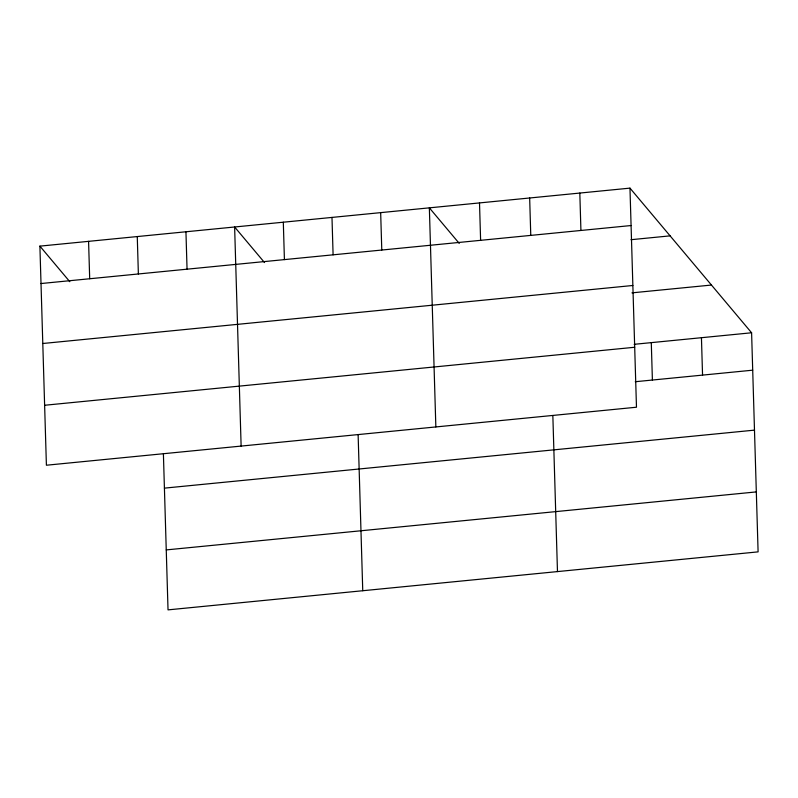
<?xml version="1.0" encoding="UTF-8"?>
<svg xmlns="http://www.w3.org/2000/svg" width="798" height="798" viewBox="0 0 798 798"><rect width="100%" height="100%" fill="white"/><g stroke="black" fill="none" stroke-linecap="round" stroke-linejoin="round"><path stroke-width="1.2" d="M629.971 188.129L636.475 407.219L46.404 465.224L39.9 246.133L629.971 188.129L751.596 332.776L758.1 551.867L168.029 609.871L163.4 453.882M41.007 283.539L631.088 225.535M630.969 239.709L670.111 235.859M42.793 343.499L632.864 285.485M631.946 292.856L711.467 285.046M634.161 344.317L751.596 332.776M44.618 405.264L634.699 347.26M635.268 381.723L752.704 370.182M164.408 488.137L754.489 430.132M166.243 549.912L756.324 491.907M459.259 243.42L429.354 207.849L435.848 426.94M264.527 262.562L234.622 226.991L241.126 446.082M39.9 246.133L69.805 281.704M701.442 337.704L702.549 375.11M651.288 342.641L652.395 380.038M579.817 193.066L580.924 230.462M552.844 415.598L557.473 571.587M529.663 197.994L530.77 235.39M479.508 202.921L480.615 240.328M380.666 212.637L381.783 250.043M358.122 434.74L362.751 590.729M331.988 217.425L333.095 254.831M283.31 222.213L284.417 259.609M185.944 231.779L187.051 269.185M137.266 236.567L138.373 273.973M88.578 241.355L89.695 278.751"/></g></svg>
